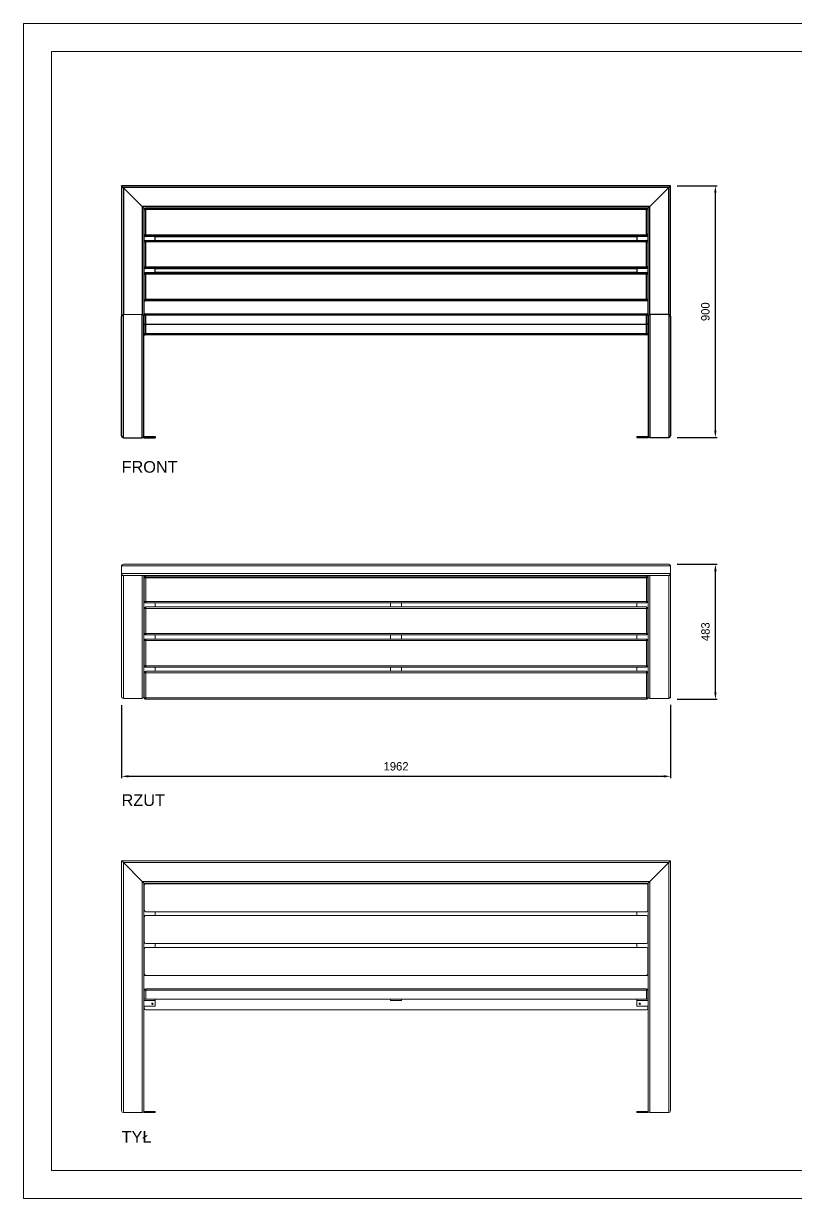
# Model space of a CAD drawing. Header units: millimetres. Extents: x 5346 to 11286, y -7512 to -3312.
# Drawn here: x 5346 to 8105, y -7512 to -3312 of the extents above; entities that cross this region are included whole.
import ezdxf

# ---------------------------------------------------------------- set-up
doc = ezdxf.new("R2010")
doc.units = ezdxf.units.MM
doc.header["$PDSIZE"] = -1
doc.layers.add('tabelka', color=155, linetype='Continuous')
doc.layers.add('WYMIAR', color=96, linetype='Continuous')
doc.dimstyles.new('1-1', dxfattribs={"dimtxt": 30, "dimasz": 25, "dimexe": 6.25, "dimexo": 30, "dimgap": 20.625, "dimtad": 1, "dimdec": 1, "dimtxsty": 'Standard', "dimcen": 0, "dimclrd": 2, "dimclre": 2, "dimclrt": 2, "dimadec": 0, "dimazin": 0, "dimtfac": 1, "dimtdec": 1, "dimtmove": 0, "dimatfit": 3, "dimfxl": 0, "dimarcsym": 0})

# ---------------------------------------------------------------- blocks, each defined once
blk = doc.blocks.new('*D8')
at = {"layer": 'Defpoints', "color": 0}
for p in [(7652, -3892.7), (7818.9, -3892.7), (7652, -4792.7)]:
    blk.add_point(p, dxfattribs=at)
at = {"layer": 'WYMIAR', "color": 2, "lineweight": -2}
for p, q in [((7682, -3892.7), (7825.2, -3892.7)), ((7818.9, -4767.7), (7818.9, -3917.7)), ((7682, -4792.7), (7825.2, -4792.7))]:
    blk.add_line(p, q, dxfattribs=at)
at = {"layer": 'WYMIAR', "color": 2}
for points in [[(7814.8, -3917.7), (7823.1, -3917.7), (7818.9, -3892.7)], [(7814.8, -4767.7), (7823.1, -4767.7), (7818.9, -4792.7)]]:
    blk.add_solid(points, dxfattribs=at)
at = {"layer": 'WYMIAR', "color": 2, "insert": (7783.3, -4342.7), "char_height": 30, "attachment_point": 5, "rotation": 90}
blk.add_mtext('900', dxfattribs=at)
blk = doc.blocks.new('*D10')
at = {"layer": 'Defpoints', "color": 0}
for p in [(7652.1, -5245.1), (7819.2, -5245.1), (7652.2, -5727.9)]:
    blk.add_point(p, dxfattribs=at)
at = {"layer": 'WYMIAR', "color": 2, "lineweight": -2}
for p, q in [((7682.1, -5245.1), (7825.4, -5245.1)), ((7819.2, -5702.9), (7819.2, -5270.1)), ((7682.2, -5727.9), (7825.4, -5727.9))]:
    blk.add_line(p, q, dxfattribs=at)
at = {"layer": 'WYMIAR', "color": 2}
for points in [[(7815, -5270.1), (7823.3, -5270.1), (7819.2, -5245.1)], [(7815, -5702.9), (7823.3, -5702.9), (7819.2, -5727.9)]]:
    blk.add_solid(points, dxfattribs=at)
at = {"layer": 'WYMIAR', "color": 2, "insert": (7783.6, -5486.5), "char_height": 30, "attachment_point": 5, "rotation": 90}
blk.add_mtext('483', dxfattribs=at)
blk = doc.blocks.new('*D11')
at = {"layer": 'Defpoints', "color": 0}
for p in [(5696.6, -5718.7), (7658.7, -5718.2), (7658.7, -6003.4)]:
    blk.add_point(p, dxfattribs=at)
at = {"layer": 'WYMIAR', "color": 2, "lineweight": -2}
for p, q in [((5696.6, -5748.7), (5696.6, -6009.7)), ((7658.7, -5748.2), (7658.7, -6009.7)), ((5721.6, -6003.4), (7633.7, -6003.4))]:
    blk.add_line(p, q, dxfattribs=at)
at = {"layer": 'WYMIAR', "color": 2}
for points in [[(5721.6, -5999.3), (5721.6, -6007.6), (5696.6, -6003.4)], [(7633.7, -5999.3), (7633.7, -6007.6), (7658.7, -6003.4)]]:
    blk.add_solid(points, dxfattribs=at)
at = {"layer": 'WYMIAR', "color": 2, "insert": (6677.7, -5967.8), "char_height": 30, "attachment_point": 5}
blk.add_mtext('1962', dxfattribs=at)
blk = doc.blocks.new('front')
for p, q in [((7658.4, -3892.7), (5696.4, -3892.7)), ((5696.4, -3893.3), (5696.5, -4359.7)), ((7652, -3899.1), (5702.8, -3899.1)), ((5770, -3966.8), (5702.8, -3899.7)), ((5702.8, -3899.7), (5702.9, -4353.3)), ((7584.8, -3966.3), (7652, -3899.1)), ((7652, -4352.7), (7652, -3899.1)), ((7658.4, -4359.1), (7658.4, -3892.7)), ((7584.8, -3966.3), (5770, -3966.3)), ((5770, -3966.8), (5770.1, -4353.2)), ((5782.1, -3973.2), (5776.4, -3973.2)), ((5776.4, -3973.2), (5776.5, -4359.6)), ((5777.4, -4068.1), (5777.4, -3978.2)), ((7572.4, -3972.7), (5782.4, -3972.7)), ((7572.4, -3977.4), (5782.4, -3977.4)), ((5782.4, -3978), (5782.4, -4067.8)), ((7572.4, -4067.3), (7572.4, -3977.4)), ((7578.4, -3972.7), (7572.7, -3972.7)), ((7577.4, -3977.7), (7577.4, -4067.6)), ((7578.4, -4359.1), (7578.4, -3972.7)), ((7584.8, -4352.7), (7584.8, -3966.3)), ((5777.4, -4068.9), (5777.4, -4068.1)), ((5782.4, -4067.3), (7572.4, -4067.3)), ((7572.4, -4072.6), (5782.4, -4072.6)), ((5782.4, -4073.1), (5782.4, -4073.9)), ((5817.4, -4073.9), (5782.4, -4073.9)), ((5816.4, -4088.3), (5816.4, -4073.9)), ((5817.4, -4074.2), (5817.4, -4073.9)), ((7572.4, -4073.4), (7537.4, -4073.4)), ((7537.4, -4073.4), (7537.4, -4073.7)), ((7537.4, -4073.7), (7538.4, -4073.7)), ((7538.4, -4073.4), (7538.4, -4087.8)), ((7572.4, -4073.4), (7572.4, -4072.6)), ((7577.4, -4067.6), (7577.4, -4068.4)), ((5777.5, -4183.3), (5777.4, -4093.3)), ((5782.4, -4087.8), (7572.4, -4087.8)), ((7572.4, -4092.7), (5782.4, -4092.7)), ((5782.4, -4093.2), (5782.5, -4183.2)), ((5816.4, -4074.2), (5817.4, -4074.2)), ((5816.4, -4074.4), (7538.4, -4074.4)), ((7572.4, -4182.7), (7572.4, -4092.7)), ((7577.4, -4092.8), (7577.4, -4182.8)), ((5777.5, -4183.5), (5777.5, -4183.3)), ((5782.4, -4182.7), (7572.4, -4182.7)), ((7572.4, -4187.8), (5782.4, -4187.8)), ((5782.5, -4188.3), (5782.5, -4188.5)), ((5817.5, -4188.5), (5782.5, -4188.5)), ((5816.4, -4188.3), (7538.4, -4188.3)), ((5816.5, -4203.1), (5816.5, -4188.5)), ((5816.5, -4188.6), (5817.5, -4188.6)), ((5817.5, -4188.6), (5817.5, -4188.5)), ((7572.4, -4188), (7537.4, -4188)), ((7537.4, -4188), (7537.4, -4188.1)), ((7537.4, -4188.1), (7538.4, -4188.1)), ((7538.4, -4188), (7538.4, -4202.6)), ((7572.4, -4188), (7572.4, -4187.8)), ((7577.4, -4182.8), (7577.4, -4183)), ((5777.5, -4208.5), (5777.5, -4208.1)), ((5777.5, -4298.5), (5777.5, -4208.5)), ((5782.4, -4203), (7572.4, -4203)), ((7572.4, -4208.1), (5782.4, -4208.1)), ((5782.5, -4203.1), (5782.5, -4203.5)), ((5782.5, -4203.1), (5817.5, -4203.1)), ((5782.5, -4208.7), (5782.5, -4298.6)), ((7538.4, -4202.1), (5816.4, -4202.1)), ((5817.5, -4203), (5816.5, -4203)), ((5817.5, -4203.1), (5817.5, -4203)), ((7537.4, -4202.4), (7537.4, -4202.6)), ((7538.4, -4202.4), (7537.4, -4202.4)), ((7537.4, -4202.6), (7572.4, -4202.6)), ((7572.4, -4203), (7572.4, -4202.6)), ((7572.4, -4298.1), (7572.4, -4208.1)), ((7577.4, -4207.6), (7577.4, -4208)), ((7577.4, -4208), (7577.4, -4298)), ((5776.5, -4303.2), (5781, -4303.2)), ((5782.4, -4298.1), (7572.4, -4298.1)), ((5782.4, -4303), (7572.4, -4303)), ((5782.5, -4303.5), (5782.5, -4303.5)), ((7572.4, -4302.9), (7572.4, -4303)), ((7573.9, -4302.7), (7578.4, -4302.7)), ((5696.6, -4786.9), (5696.5, -4359.7)), ((5770.1, -4353.2), (5702.9, -4353.3)), ((5703, -4793.3), (5702.9, -4353.3)), ((5770.2, -4793.2), (5770.1, -4353.2)), ((5776.6, -4786.8), (5776.5, -4359.6)), ((5777.5, -4388.2), (5777.5, -4355.2)), ((5782.4, -4349.7), (7572.4, -4349.7)), ((7572.4, -4354.7), (5782.4, -4354.7)), ((5782.5, -4355.2), (5782.5, -4388.2)), ((7572.4, -4387.7), (7572.4, -4354.7)), ((7577.4, -4354.7), (7577.4, -4387.7)), ((7578.4, -4359.1), (7578.4, -4786.3)), ((7584.8, -4352.7), (7584.8, -4792.7)), ((7652, -4352.7), (7584.8, -4352.7)), ((7652, -4352.7), (7652, -4792.7)), ((7658.4, -4359.1), (7658.4, -4786.3)), ((5776.5, -4388.2), (5777.5, -4388.2)), ((5777.5, -4421.2), (5777.5, -4388.2)), ((5782.4, -4387.7), (7572.4, -4387.7)), ((5782.5, -4388.2), (5782.5, -4421.2)), ((7572.4, -4420.7), (7572.4, -4387.7)), ((7577.4, -4387.7), (7577.4, -4420.7)), ((7578.4, -4387.7), (7577.4, -4387.7)), ((5777.5, -4412.2), (5776.5, -4412.2)), ((5782.4, -4420.7), (7572.4, -4420.7)), ((7572.4, -4425.7), (5782.4, -4425.7)), ((7577.4, -4411.7), (7578.4, -4411.7)), ((5703, -4793.3), (5770.2, -4793.2)), ((5776.6, -4789.2), (5776.6, -4793.2)), ((5776.6, -4789.2), (5806.6, -4789.2)), ((5776.6, -4793.2), (5806.6, -4793.2)), ((5806.6, -4789.2), (5806.6, -4793.2)), ((5816.6, -4789.2), (5816.6, -4793.2)), ((7538.4, -4788.7), (7538.4, -4792.7)), ((7548.4, -4788.7), (7548.4, -4792.7)), ((7548.4, -4788.7), (7578.4, -4788.7)), ((7548.4, -4792.7), (7578.4, -4792.7)), ((7578.4, -4788.7), (7578.4, -4792.7)), ((7584.8, -4792.7), (7652, -4792.7))]:
    blk.add_line(p, q)
at = {"flags": 128}
for points in [[(5702.8, -3899.7), (5701.5, -3898.4), (5700.3, -3897.2), (5699.2, -3896.1), (5698.3, -3895.1), (5697.5, -3894.3), (5696.9, -3893.8), (5696.5, -3893.4), (5696.4, -3893.3)], [(5696.4, -3893.3), (5696.5, -3893.4), (5696.9, -3893.8), (5697.5, -3894.3), (5698.3, -3895.1), (5699.2, -3896.1), (5700.3, -3897.2), (5701.5, -3898.4), (5702.8, -3899.7)], [(7652, -3899.1), (7653.1, -3898), (7654.2, -3896.9), (7655.2, -3895.9), (7656.1, -3895), (7656.9, -3894.2), (7657.5, -3893.6), (7658, -3893.1), (7658.3, -3892.8), (7658.4, -3892.7)], [(7658.4, -3892.7), (7658.3, -3892.8), (7657.9, -3893.2), (7657.3, -3893.8), (7656.5, -3894.6), (7655.5, -3895.6), (7654.4, -3896.7), (7653.2, -3897.9), (7652, -3899.1)], [(5776.4, -3973.2), (5776.3, -3973.1), (5776, -3972.9), (5775.5, -3972.4), (5774.9, -3971.7), (5774.1, -3971), (5773.2, -3970), (5772.2, -3969), (5771.1, -3968), (5770, -3966.8)], [(5770, -3966.8), (5771.1, -3968), (5772.2, -3969), (5773.2, -3970), (5774.1, -3971), (5774.9, -3971.7), (5775.5, -3972.4), (5776, -3972.9), (5776.3, -3973.1), (5776.4, -3973.2)], [(5782.4, -3973.2), (5782.4, -3973.3), (5782.4, -3973.5), (5782.4, -3973.9), (5782.4, -3974.5), (5782.4, -3975.2), (5782.4, -3976.1), (5782.4, -3977), (5782.4, -3978)], [(7572.4, -3977.4), (7572.4, -3976.5), (7572.4, -3975.5), (7572.4, -3974.7), (7572.4, -3974), (7572.4, -3973.4), (7572.4, -3973), (7572.4, -3972.8), (7572.4, -3972.7)], [(7578.4, -3972.7), (7578.5, -3972.6), (7578.8, -3972.3), (7579.2, -3971.9), (7579.9, -3971.2), (7580.7, -3970.4), (7581.6, -3969.5), (7582.6, -3968.5), (7583.7, -3967.4), (7584.8, -3966.3)], [(7584.8, -3966.3), (7583.5, -3967.6), (7582.3, -3968.8), (7581.2, -3969.9), (7580.3, -3970.8), (7579.5, -3971.6), (7578.9, -3972.2), (7578.5, -3972.6), (7578.4, -3972.7)], [(5782.4, -4067.8), (5782.4, -4068.8), (5782.4, -4069.7), (5782.4, -4070.6), (5782.4, -4071.4), (5782.4, -4072.1), (5782.4, -4072.6), (5782.4, -4072.9), (5782.4, -4073.1)], [(7572.4, -4072.6), (7572.4, -4072.4), (7572.4, -4072.1), (7572.4, -4071.6), (7572.4, -4070.9), (7572.4, -4070.1), (7572.4, -4069.2), (7572.4, -4068.3), (7572.4, -4067.3)], [(5782.4, -4088.3), (5782.4, -4088.4), (5782.4, -4088.7), (5782.4, -4089.1), (5782.4, -4089.7), (5782.4, -4090.5), (5782.4, -4091.3), (5782.4, -4092.3), (5782.4, -4093.2)], [(7572.4, -4092.7), (7572.4, -4091.7), (7572.4, -4090.8), (7572.4, -4089.9), (7572.4, -4089.2), (7572.4, -4088.6), (7572.4, -4088.1), (7572.4, -4087.9), (7572.4, -4087.8)], [(5782.5, -4183.2), (5782.5, -4184.2), (5782.5, -4185.1), (5782.5, -4186), (5782.5, -4186.8), (5782.5, -4187.4), (5782.5, -4187.9), (5782.5, -4188.2), (5782.5, -4188.3)], [(7572.4, -4187.8), (7572.4, -4187.6), (7572.4, -4187.3), (7572.4, -4186.9), (7572.4, -4186.2), (7572.4, -4185.5), (7572.4, -4184.6), (7572.4, -4183.7), (7572.4, -4182.7)], [(5782.5, -4203.5), (5782.5, -4203.6), (5782.5, -4203.9), (5782.5, -4204.4), (5782.5, -4205.1), (5782.5, -4205.9), (5782.5, -4206.7), (5782.5, -4207.7), (5782.5, -4208.7)], [(7572.4, -4208.1), (7572.4, -4207.1), (7572.4, -4206.2), (7572.4, -4205.3), (7572.4, -4204.5), (7572.4, -4203.9), (7572.4, -4203.4), (7572.4, -4203.1), (7572.4, -4203)], [(5782.5, -4298.6), (5782.5, -4299.6), (5782.5, -4300.5), (5782.5, -4301.4), (5782.5, -4302.1), (5782.5, -4302.7), (5782.5, -4303.2), (5782.5, -4303.4), (5782.5, -4303.5)], [(7572.4, -4303), (7572.4, -4302.9), (7572.4, -4302.6), (7572.4, -4302.2), (7572.4, -4301.6), (7572.4, -4300.8), (7572.4, -4300), (7572.4, -4299.1), (7572.4, -4298.1)], [(5777.5, -4355.2), (5777.6, -4355.2), (5777.9, -4355.2), (5778.4, -4355.2), (5779, -4355.2), (5779.7, -4355.2), (5780.6, -4355.2), (5781.5, -4355.2), (5782.5, -4355.2)], [(5782.5, -4355.2), (5782.5, -4354.3), (5782.5, -4353.3), (5782.5, -4352.5), (5782.5, -4351.7), (5782.5, -4351.1), (5782.5, -4350.6), (5782.5, -4350.3), (5782.5, -4350.2)], [(7572.4, -4349.7), (7572.4, -4349.8), (7572.4, -4350.1), (7572.4, -4350.6), (7572.4, -4351.2), (7572.4, -4351.9), (7572.4, -4352.8), (7572.4, -4353.7), (7572.4, -4354.7)], [(7572.4, -4354.7), (7573.4, -4354.7), (7574.3, -4354.7), (7575.2, -4354.7), (7575.9, -4354.7), (7576.5, -4354.7), (7577, -4354.7), (7577.3, -4354.7), (7577.4, -4354.7)], [(5777.5, -4388.2), (5777.6, -4388.2), (5777.9, -4388.2), (5778.4, -4388.2), (5779, -4388.2), (5779.7, -4388.2), (5780.6, -4388.2), (5781.5, -4388.2), (5782.5, -4388.2)], [(5782.5, -4388.2), (5781.5, -4388.2), (5780.6, -4388.2), (5779.7, -4388.2), (5779, -4388.2), (5778.4, -4388.2), (5777.9, -4388.2), (5777.6, -4388.2), (5777.5, -4388.2)], [(7572.4, -4387.7), (7573.4, -4387.7), (7574.3, -4387.7), (7575.2, -4387.7), (7575.9, -4387.7), (7576.5, -4387.7), (7577, -4387.7), (7577.3, -4387.7), (7577.4, -4387.7)], [(7577.4, -4387.7), (7577.3, -4387.7), (7577, -4387.7), (7576.5, -4387.7), (7575.9, -4387.7), (7575.2, -4387.7), (7574.3, -4387.7), (7573.4, -4387.7), (7572.4, -4387.7)], [(5782.5, -4421.2), (5781.6, -4421.2), (5780.6, -4421.2), (5779.7, -4421.2), (5779, -4421.2), (5778.4, -4421.2), (5777.9, -4421.2), (5777.6, -4421.2), (5777.5, -4421.2)], [(5782.5, -4421.2), (5782.5, -4422.2), (5782.5, -4423.2), (5782.5, -4424), (5782.5, -4424.8), (5782.5, -4425.4), (5782.5, -4425.9), (5782.5, -4426.1), (5782.5, -4426.2)], [(7572.4, -4420.7), (7573.4, -4420.7), (7574.3, -4420.7), (7575.2, -4420.7), (7575.9, -4420.7), (7576.5, -4420.7), (7577, -4420.7), (7577.3, -4420.7), (7577.4, -4420.7)], [(7572.4, -4420.7), (7572.4, -4421.7), (7572.4, -4422.6), (7572.4, -4423.5), (7572.4, -4424.2), (7572.4, -4424.9), (7572.4, -4425.3), (7572.4, -4425.6), (7572.4, -4425.7)], [(5806.6, -4789.2), (5808.6, -4789.2), (5810.5, -4789.2), (5812.2, -4789.2), (5813.7, -4789.2), (5814.9, -4789.2), (5815.9, -4789.2), (5816.4, -4789.2), (5816.6, -4789.2)], [(5806.6, -4793.2), (5808.6, -4793.2), (5810.5, -4793.2), (5812.2, -4793.2), (5813.7, -4793.2), (5814.9, -4793.2), (5815.9, -4793.2), (5816.4, -4793.2), (5816.6, -4793.2)], [(7538.4, -4788.7), (7538.6, -4788.7), (7539.1, -4788.7), (7540.1, -4788.7), (7541.3, -4788.7), (7542.8, -4788.7), (7544.6, -4788.7), (7546.4, -4788.7), (7548.4, -4788.7)], [(7538.4, -4792.7), (7538.6, -4792.7), (7539.1, -4792.7), (7540.1, -4792.7), (7541.3, -4792.7), (7542.8, -4792.7), (7544.6, -4792.7), (7546.4, -4792.7), (7548.4, -4792.7)]]:
    blk.add_lwpolyline(points, dxfattribs=at)
for centre, radius, start, end in [((5782.4, -3978.2), 5, 90.0162, 180.0162), ((5781.2, -4000.1), 22.2, 86.794, 99.7697), ((7572.4, -3977.7), 5, 0, 90), ((7573.6, -3999.5), 22.2, 80.2459, 93.2237), ((5781.2, -4089.9), 22.2, 86.7945, 99.7692), ((5782.4, -4068.1), 5, 180.0616, 270.0642), ((5782.4, -4068.9), 5, 180.0623, 270.0628), ((7573.6, -4089.4), 22.2, 80.2464, 93.2232), ((7572.4, -4067.6), 5, 269.9524, 359.9543), ((7572.4, -4068.4), 5, 269.9537, 359.9537), ((5782.4, -4093.3), 5, 90.0134, 180.0119), ((5781.2, -4176.5), 83.3, 89.1563, 92.5962), ((7572.4, -4092.8), 5, 0.0019, 90.0046), ((7573.6, -4175.9), 83.2, 87.4172, 90.8621), ((5781.2, -4266.6), 83.4, 89.1573, 92.5952), ((5782.5, -4183.3), 5, 180.0181, 270.0208), ((5782.5, -4183.5), 5, 180.0191, 270.0198), ((7573.6, -4265.9), 83.2, 87.4172, 90.8621), ((7572.4, -4182.8), 5, 269.9986, 359.9949), ((7572.4, -4183), 5, 269.9967, 359.9975), ((5782.5, -4208.1), 5, 90.0053, 180.0063), ((5782.5, -4208.5), 5, 90.0049, 180.0067), ((5781.2, -4162.3), 46.4, 265.3745, 271.5595), ((7572.4, -4207.6), 5, 0.0117, 90.0091), ((7572.4, -4208), 5, 0.0123, 90.0086), ((7573.6, -4161.8), 46.4, 268.4578, 274.6399), ((5782.5, -4298.5), 5, 180.0162, 270.0162), ((5781.2, -4252.3), 46.3, 265.374, 271.5607), ((7572.4, -4298), 5, 270, 0), ((7573.6, -4251.7), 46.4, 268.4567, 274.6411), ((5702.9, -4359.7), 6.4, 90.0162, 180.0162), ((5770.1, -4359.6), 6.4, 0.0162, 90.0162), ((5782.5, -4355.2), 5, 90.0162, 180.0162), ((7572.4, -4354.7), 5, 0, 90), ((7584.8, -4359.1), 6.4, 90, 180), ((7652, -4359.1), 6.4, 0, 90), ((5782.5, -4421.2), 5, 180.0162, 270.0162), ((7572.4, -4420.7), 5, 270, 0), ((5703, -4786.9), 6.4, 180.0162, 270.0162), ((5770.2, -4786.8), 6.4, 270.0162, 0.0162), ((7584.8, -4786.3), 6.4, 180, 270), ((7652, -4786.3), 6.4, 270, 0)]:
    blk.add_arc(centre, radius, start, end)
blk = doc.blocks.new('rzut')
at = {"color": 7, "linetype": 'Continuous', "lineweight": 15}
for p, q in [((7652.1, -5245.1), (5702.9, -5245.1)), ((5770.1, -5245.1), (5702.9, -5245.1)), ((5770.1, -5245.1), (5770.3, -5245.1)), ((7652.1, -5245.1), (7584.9, -5245.1)), ((7652.3, -5245.1), (7652.1, -5245.1)), ((7658.5, -5251.5), (5696.5, -5251.5)), ((5696.5, -5278.7), (5696.5, -5251.5)), ((7658.5, -5278.7), (5696.5, -5278.7)), ((5696.6, -5285.1), (5696.6, -5718.7)), ((5696.6, -5285.1), (5702.9, -5285.1)), ((5696.7, -5280.5), (5696.7, -5285.1)), ((7652.1, -5285.1), (5702.9, -5285.1)), ((5702.9, -5285.1), (5770.1, -5285.1)), ((5703, -5285.1), (5703, -5725.1)), ((5770.1, -5285.1), (5770.2, -5285.1)), ((5770.2, -5285.1), (5770.2, -5725.1)), ((5776.6, -5285.1), (5776.6, -5718.7)), ((5776.6, -5285.1), (5776.6, -5691.5)), ((5776.6, -5285.1), (5776.6, -5285.1)), ((5776.6, -5290.1), (5776.6, -5686.1)), ((5776.6, -5290.1), (5777.6, -5290.1)), ((5776.7, -5285.1), (5776.7, -5290.1)), ((5777.5, -5286.6), (5777.5, -5285.1)), ((5777.5, -5287.5), (5777.5, -5286.9)), ((5777.5, -5287.6), (5777.6, -5288.9)), ((5777.6, -5378.1), (5777.6, -5289.5)), ((7572.5, -5286.4), (5782.5, -5286.4)), ((5782.5, -5286.4), (5782.5, -5291.6)), ((5782.5, -5291.6), (7572.5, -5291.6)), ((5782.5, -5291.6), (7572.5, -5291.6)), ((7572.5, -5291.6), (7572.5, -5286.4)), ((7577.5, -5286.6), (7577.5, -5285.1)), ((7577.5, -5287.5), (7577.6, -5288.8)), ((7577.6, -5286.3), (7577.6, -5285.1)), ((7577.6, -5288.8), (7577.6, -5285.1)), ((7577.6, -5288.7), (7577.6, -5286.3)), ((7577.6, -5287.5), (7577.6, -5288.1)), ((7577.6, -5288.1), (7577.6, -5378.1)), ((7577.6, -5288.1), (7577.6, -5288.1)), ((7577.6, -5378.1), (7577.6, -5288.1)), ((7577.6, -5289), (7577.6, -5288.7)), ((7578.6, -5290.1), (7577.6, -5290.1)), ((7578.6, -5285.1), (7578.6, -5718.7)), ((7584.9, -5285.1), (7652.1, -5285.1)), ((7585, -5285.1), (7585, -5725.1)), ((7652.2, -5285.1), (7652.1, -5285.1)), ((7652.2, -5285.1), (7652.2, -5725.1)), ((7652.2, -5285.1), (7658.6, -5285.1)), ((7658.7, -5251.5), (7658.5, -5251.5)), ((7658.5, -5278.7), (7658.5, -5251.5)), ((7658.7, -5278.7), (7658.5, -5278.7)), ((7658.6, -5285.1), (7658.6, -5718.7)), ((7658.6, -5285.1), (7658.6, -5691.5)), ((7658.6, -5285.1), (7658.6, -5285.1)), ((7658.7, -5278.7), (7658.7, -5251.5)), ((7658.7, -5718.7), (7658.7, -5251.5)), ((7658.7, -5691.5), (7658.7, -5278.7)), ((7572.5, -5292.5), (5782.5, -5292.5)), ((5782.5, -5292.5), (5782.6, -5293.8)), ((5782.6, -5293.8), (7572.6, -5293.8)), ((7572.6, -5293.8), (7572.5, -5292.5)), ((5777.6, -5378.1), (5782.6, -5378.1)), ((5777.6, -5403.1), (5782.6, -5403.1)), ((5777.6, -5493.1), (5777.6, -5403.1)), ((5782.6, -5378.1), (7572.6, -5378.1)), ((7572.6, -5383.1), (5782.6, -5383.1)), ((5782.6, -5398.1), (7572.6, -5398.1)), ((7572.6, -5403.1), (5782.6, -5403.1)), ((5782.6, -5403.1), (5782.6, -5493.1)), ((5816.6, -5383.1), (5816.6, -5398.1)), ((5816.6, -5383.1), (5816.6, -5398.1)), ((6657.6, -5383.1), (6657.6, -5398.1)), ((6697.6, -5383.1), (6697.6, -5398.1)), ((6697.6, -5383.1), (6697.6, -5398.1)), ((7538.6, -5383.1), (7538.6, -5398.1)), ((7572.6, -5378.1), (7577.6, -5378.1)), ((7572.6, -5383.1), (7572.6, -5383.1)), ((7572.6, -5398.1), (7572.6, -5398.1)), ((7572.6, -5403.1), (7577.6, -5403.1)), ((7572.6, -5493.1), (7572.6, -5403.1)), ((7577.6, -5378.1), (7577.6, -5378.1)), ((7577.6, -5403.1), (7577.6, -5493.1)), ((7577.6, -5403.1), (7577.6, -5403.1)), ((7577.6, -5493.1), (7577.6, -5403.1)), ((5777.6, -5493.1), (5782.6, -5493.1)), ((5782.6, -5493.1), (7572.6, -5493.1)), ((7572.6, -5498.1), (5782.6, -5498.1)), ((5816.6, -5498.1), (5816.6, -5513.1)), ((5816.6, -5498.1), (5816.6, -5513.1)), ((6657.6, -5498.1), (6657.6, -5513.1)), ((6697.6, -5498.1), (6697.6, -5513.1)), ((6697.6, -5498.1), (6697.6, -5513.1)), ((7538.6, -5498.1), (7538.6, -5513.1)), ((7572.6, -5493.1), (7577.6, -5493.1)), ((7572.6, -5498.1), (7572.6, -5498.1)), ((7577.6, -5493.1), (7577.6, -5493.1)), ((5777.6, -5518.1), (5782.6, -5518.1)), ((5777.6, -5608.1), (5777.6, -5518.1)), ((5782.6, -5513.1), (7572.6, -5513.1)), ((7572.6, -5518.1), (5782.6, -5518.1)), ((5782.6, -5518.1), (5782.6, -5608.1)), ((7572.6, -5513.1), (7572.6, -5513.1)), ((7572.6, -5518.1), (7577.6, -5518.1)), ((7572.6, -5608.1), (7572.6, -5518.1)), ((7577.6, -5518.1), (7577.6, -5608.1)), ((7577.6, -5518.1), (7577.6, -5518.1)), ((7577.6, -5608.1), (7577.6, -5518.1)), ((5777.6, -5608.1), (5782.6, -5608.1)), ((5782.6, -5608.1), (7572.6, -5608.1)), ((7572.6, -5613.1), (5782.6, -5613.1)), ((5816.6, -5613.1), (5816.6, -5628.1)), ((5816.6, -5613.1), (5816.6, -5628.1)), ((6657.6, -5613.1), (6657.6, -5628.1)), ((6697.6, -5613.1), (6697.6, -5628.1)), ((6697.6, -5613.1), (6697.6, -5628.1)), ((7538.6, -5613.1), (7538.6, -5628.1)), ((7572.6, -5608.1), (7577.6, -5608.1)), ((7572.6, -5613.1), (7572.6, -5613.1)), ((7577.6, -5608.1), (7577.6, -5608.1)), ((5777.6, -5633.1), (5782.6, -5633.1)), ((5777.6, -5723.1), (5777.6, -5633.1)), ((5782.6, -5628.1), (7572.6, -5628.1)), ((7572.6, -5633.1), (5782.6, -5633.1)), ((5782.6, -5633.1), (5782.6, -5723.1)), ((7572.6, -5628.1), (7572.6, -5628.1)), ((7572.6, -5633.1), (7577.6, -5633.1)), ((7572.6, -5723.1), (7572.6, -5633.1)), ((7577.6, -5633.1), (7577.6, -5723.1)), ((7577.6, -5633.1), (7577.6, -5633.1)), ((7577.6, -5723.1), (7577.6, -5633.1)), ((5776.6, -5686.1), (5777.6, -5686.1)), ((5776.6, -5686.1), (5776.6, -5690.1)), ((5776.6, -5690.1), (5777.6, -5690.1)), ((5776.6, -5691.5), (5776.6, -5718.7)), ((5776.7, -5691.5), (5776.6, -5691.5)), ((5776.7, -5690.1), (5776.7, -5718.7)), ((5776.7, -5718.7), (5776.7, -5691.5)), ((7578.6, -5686.1), (7577.6, -5686.1)), ((7577.6, -5723.1), (7577.6, -5690.1)), ((7577.6, -5723.1), (7577.6, -5690.1)), ((7578.6, -5690.1), (7577.6, -5690.1)), ((7658.6, -5691.5), (7658.6, -5718.7)), ((7658.6, -5691.5), (7658.7, -5691.5)), ((7658.7, -5718.7), (7658.7, -5691.5)), ((5770.2, -5725.1), (5703, -5725.1)), ((5770.2, -5725.1), (5770.3, -5725.1)), ((5776.7, -5718.7), (5776.6, -5718.7)), ((5777.6, -5723.1), (5782.6, -5723.1)), ((5782.6, -5723.1), (7572.6, -5723.1)), ((7572.6, -5728.1), (5782.6, -5728.1)), ((7572.6, -5723.1), (7577.6, -5723.1)), ((7572.6, -5728.1), (7572.6, -5728.1)), ((7572.6, -5728.1), (7572.6, -5728.1)), ((7577.6, -5723.1), (7577.6, -5723.1)), ((7577.6, -5723.1), (7577.6, -5723.1)), ((7652.2, -5725.1), (7585, -5725.1)), ((7652.2, -5725.1), (7652.3, -5725.1)), ((7652.2, -5725.1), (7652.3, -5725.1)), ((7658.6, -5718.7), (7658.7, -5718.7))]:
    blk.add_line(p, q, dxfattribs=at)
at = {"color": 8, "linetype": 'Continuous', "lineweight": 15}
for p, q in [((5776.7, -5285.1), (5776.7, -5290.1)), ((5777.6, -5287.5), (5777.5, -5287.5)), ((5782.5, -5291.6), (5782.5, -5291.6)), ((7572.5, -5291.6), (7572.5, -5291.6)), ((7577.5, -5285.1), (7577.5, -5286.6)), ((7577.5, -5285.1), (7577.5, -5287.5)), ((7577.5, -5287.5), (7577.5, -5287.5)), ((7577.6, -5285.1), (7577.6, -5288.7)), ((7577.6, -5288.1), (7577.6, -5287.6)), ((7577.6, -5288.1), (7577.6, -5288.1)), ((7577.6, -5288.7), (7577.6, -5288.7)), ((5782.6, -5293.8), (5782.6, -5378.1)), ((7572.6, -5378.1), (7572.6, -5293.8)), ((5776.7, -5690.1), (5776.7, -5691.5))]:
    blk.add_line(p, q, dxfattribs=at)
at = {"color": 8, "linetype": 'Continuous', "lineweight": 15, "flags": 128}
for points in [[(5782.5, -5285.1), (5782.5, -5285.4), (5782.5, -5286), (5782.5, -5286.3), (5782.5, -5286.4)], [(7572.5, -5286.4), (7572.5, -5286.3), (7572.5, -5286), (7572.5, -5285.4), (7572.5, -5285.1)]]:
    blk.add_lwpolyline(points, dxfattribs=at)
at = {"color": 7, "linetype": 'Continuous', "lineweight": 15, "flags": 128}
for points in [[(5782.6, -5383.1), (5782.6, -5383), (5782.6, -5382.7), (5782.6, -5382.3), (5782.6, -5381.7), (5782.6, -5380.9), (5782.6, -5380), (5782.6, -5379.1), (5782.6, -5378.1)], [(5782.6, -5398.1), (5782.6, -5398.2), (5782.6, -5398.5), (5782.6, -5399), (5782.6, -5399.6), (5782.6, -5400.3), (5782.6, -5401.2), (5782.6, -5402.1), (5782.6, -5403.1)], [(7572.6, -5378.1), (7572.6, -5379.1), (7572.6, -5380), (7572.6, -5380.9), (7572.6, -5381.7), (7572.6, -5382.3), (7572.6, -5382.7), (7572.6, -5383), (7572.6, -5383.1)], [(7572.6, -5403.1), (7572.6, -5402.1), (7572.6, -5401.2), (7572.6, -5400.3), (7572.6, -5399.6), (7572.6, -5399), (7572.6, -5398.5), (7572.6, -5398.2), (7572.6, -5398.1)], [(5782.6, -5498.1), (5782.6, -5498), (5782.6, -5497.7), (5782.6, -5497.3), (5782.6, -5496.7), (5782.6, -5495.9), (5782.6, -5495), (5782.6, -5494.1), (5782.6, -5493.1)], [(7572.6, -5493.1), (7572.6, -5494.1), (7572.6, -5495), (7572.6, -5495.9), (7572.6, -5496.7), (7572.6, -5497.3), (7572.6, -5497.7), (7572.6, -5498), (7572.6, -5498.1)], [(5782.6, -5513.1), (5782.6, -5513.2), (5782.6, -5513.5), (5782.6, -5514), (5782.6, -5514.6), (5782.6, -5515.3), (5782.6, -5516.2), (5782.6, -5517.1), (5782.6, -5518.1)], [(7572.6, -5518.1), (7572.6, -5517.1), (7572.6, -5516.2), (7572.6, -5515.3), (7572.6, -5514.6), (7572.6, -5514), (7572.6, -5513.5), (7572.6, -5513.2), (7572.6, -5513.1)], [(5782.6, -5613.1), (5782.6, -5613), (5782.6, -5612.7), (5782.6, -5612.3), (5782.6, -5611.7), (5782.6, -5610.9), (5782.6, -5610), (5782.6, -5609.1), (5782.6, -5608.1)], [(7572.6, -5608.1), (7572.6, -5609.1), (7572.6, -5610), (7572.6, -5610.9), (7572.6, -5611.7), (7572.6, -5612.3), (7572.6, -5612.7), (7572.6, -5613), (7572.6, -5613.1)], [(5782.6, -5628.1), (5782.6, -5628.2), (5782.6, -5628.5), (5782.6, -5629), (5782.6, -5629.6), (5782.6, -5630.3), (5782.6, -5631.2), (5782.6, -5632.1), (5782.6, -5633.1)], [(7572.6, -5633.1), (7572.6, -5632.1), (7572.6, -5631.2), (7572.6, -5630.3), (7572.6, -5629.6), (7572.6, -5629), (7572.6, -5628.5), (7572.6, -5628.2), (7572.6, -5628.1)], [(5782.6, -5728.1), (5782.6, -5728), (5782.6, -5727.7), (5782.6, -5727.3), (5782.6, -5726.7), (5782.6, -5725.9), (5782.6, -5725), (5782.6, -5724.1), (5782.6, -5723.1)], [(7572.6, -5723.1), (7572.6, -5724.1), (7572.6, -5725), (7572.6, -5725.9), (7572.6, -5726.7), (7572.6, -5727.3), (7572.6, -5727.7), (7572.6, -5728), (7572.6, -5728.1)]]:
    blk.add_lwpolyline(points, dxfattribs=at)
at = {"color": 7, "linetype": 'Continuous', "lineweight": 15}
for centre, start, end in [((5782.5, -5286.6), 180.2839, 270), ((5782.5, -5286.6), 180.0446, 270.0473), ((5782.5, -5287.5), 180.0037, 270.0028), ((5782.6, -5288.8), 180.0026, 270.0031), ((7572.5, -5286.6), 270, 359.9991), ((7572.5, -5286.6), 269.953, 359.9523), ((7572.5, -5287.5), 269.9972, 359.9963), ((7572.6, -5288.8), 269.9965, 359.9957), ((5782.6, -5378.1), 179.9994, 270.0006), ((5782.6, -5403.1), 89.9994, 180.0007), ((7572.6, -5378.1), 270.0005, 359.9995), ((7572.6, -5378.1), 269.9984, 0.0017), ((7572.6, -5403.1), 0.0004, 89.9995), ((7572.6, -5403.1), 359.9983, 90.0017), ((5782.6, -5493.1), 179.9995, 270.0005), ((7572.6, -5493.1), 270.0006, 359.9994), ((7572.6, -5493.1), 269.9984, 0.0016), ((5782.6, -5518.1), 89.9995, 180.0005), ((7572.6, -5518.1), 0.0006, 89.9994), ((7572.6, -5518.1), 359.9984, 90.0016), ((5782.6, -5608.1), 179.9995, 270.0004), ((7572.6, -5608.1), 270.0007, 359.9994), ((7572.6, -5608.1), 269.9986, 0.0016), ((5782.6, -5633.1), 89.9996, 180.0004), ((7572.6, -5633.1), 0.0007, 89.9993), ((7572.6, -5633.1), 359.9986, 90.0014), ((5782.6, -5723.1), 179.9993, 270.0007), ((7572.6, -5723.1), 269.9982, 0.0018), ((7572.6, -5723.1), 270.0004, 359.9996), ((7572.6, -5723.1), 270.0004, 359.9996)]:
    blk.add_arc(centre, 5, start, end, dxfattribs=at)
at = {"color": 8, "linetype": 'Continuous', "lineweight": 15}
for centre, radius, start, end in [((5782.5, -5281.4), 5, 227.419, 270.0072), ((6209.4, -5291.7), 426.9, 179.9879, 180.1098), ((7572.5, -5281.4), 5, 269.9932, 312.58), ((7886.6, -5291.8), 314.1, 179.9819, 180.1333)]:
    blk.add_arc(centre, radius, start, end, dxfattribs=at)
at = {"color": 7, "linetype": 'Continuous', "lineweight": 15}
for centre, major_axis, start_param, end_param in [((5702.9, -5251.5), (6.4, 0), 1.570796, 3.141592), ((5702.9, -5251.5), (6.4, 0), 1.570796, 3.141592), ((7652.1, -5251.5), (0, 6.4), 4.712389, 6.283185), ((7652.1, -5251.5), (0, 6.4), 4.712389, 6.283185), ((7652.3, -5251.5), (4.53, 4.53), 5.497645, 7.068441), ((7652.3, -5251.5), (4.53, 4.53), 5.497645, 7.068441), ((5702.9, -5278.7), (6.4, 0), 3.141592, 4.712389), ((5702.9, -5278.7), (6.4, 0), 3.141592, 4.712389), ((7652.1, -5278.7), (0, 6.4), 3.141592, 4.712389), ((7652.1, -5278.7), (0, 6.4), 3.141592, 4.712389), ((7652.3, -5278.7), (4.53, 4.53), 3.926849, 5.497645), ((7652.3, -5278.7), (4.53, 4.53), 3.926849, 5.497645), ((5770.3, -5691.5), (4.53, -4.53), 0.785539, 0.967127), ((5770.3, -5691.5), (4.53, -4.53), 0.785539, 0.967127), ((7652.3, -5691.5), (4.53, -4.53), 0.785539, 0.967127), ((7652.3, -5691.5), (4.53, -4.53), 0.785539, 0.967127), ((5703, -5718.7), (4.53, 4.53), 2.356052, 3.926849), ((5770.2, -5718.7), (4.53, 4.53), 3.926849, 5.497645), ((5770.3, -5718.7), (4.53, -4.53), 5.497928, 7.068725), ((5770.3, -5718.7), (4.53, -4.53), 5.497928, 7.068725), ((7585, -5718.7), (4.53, 4.53), 2.356052, 3.926849), ((7652.2, -5718.7), (4.53, 4.53), 3.926849, 5.497645), ((7652.3, -5718.7), (4.53, -4.53), 5.497928, 7.068725), ((7652.3, -5718.7), (4.53, -4.53), 5.497928, 7.068725)]:
    blk.add_ellipse(centre, major_axis=major_axis, ratio=0.999717, start_param=start_param, end_param=end_param, dxfattribs=at)
blk = doc.blocks.new('TYL')
at = {"color": 7, "linetype": 'Continuous', "lineweight": 15}
for p, q in [((5696.6, -7199.1), (5696.6, -6305.5)), ((5696.6, -6305.5), (7658.6, -6305.5)), ((5703, -7205.5), (5703, -6311.9)), ((5703, -6311.9), (5770.2, -6379.1)), ((5703, -6311.9), (7652.2, -6311.9)), ((7652.2, -6311.9), (7585, -6379.1)), ((7652.2, -6311.9), (7652.2, -7205.5)), ((7658.6, -6305.5), (7658.6, -7199.1)), ((5770.2, -7205.5), (5770.2, -6379.1)), ((5770.2, -6379.1), (7585, -6379.1)), ((7585, -6379.1), (7585, -7205.5)), ((5776.6, -7199.1), (5776.6, -6385.5)), ((5776.6, -6385.5), (7578.6, -6385.5)), ((5776.6, -6385.8), (5816.6, -6385.8)), ((5777.6, -6392.4), (5777.6, -6391.7)), ((5777.6, -6482.2), (5777.6, -6392.4)), ((5782.6, -6386.7), (5782.6, -6387.4)), ((5782.6, -6386.7), (5817.6, -6386.7)), ((5782.6, -6387.4), (7572.6, -6387.4)), ((5816.6, -6385.5), (5816.6, -6385.8)), ((5816.6, -6385.8), (5816.6, -6386.7)), ((5817.6, -6386.4), (5816.6, -6386.4)), ((5817.6, -6386.7), (5817.6, -6386.4)), ((7538.6, -6386.4), (7537.6, -6386.4)), ((7537.6, -6386.4), (7537.6, -6386.7)), ((7537.6, -6386.7), (7572.6, -6386.7)), ((7538.6, -6385.5), (7538.6, -6385.8)), ((7538.6, -6385.8), (7578.6, -6385.8)), ((7538.6, -6386.7), (7538.6, -6385.8)), ((7572.6, -6387.4), (7572.6, -6386.7)), ((7577.6, -6391.7), (7577.6, -6392.4)), ((7577.6, -6392.4), (7577.6, -6482.2)), ((7578.6, -6385.5), (7578.6, -7199.1)), ((5777.6, -6506.1), (5777.6, -6505.9)), ((5777.6, -6596.1), (5777.6, -6506.1)), ((7572.6, -6487.2), (5782.6, -6487.2)), ((5782.6, -6500.9), (5782.6, -6501.1)), ((5782.6, -6500.9), (5817.6, -6500.9)), ((5782.6, -6501.1), (7572.6, -6501.1)), ((5816.6, -6487.2), (5816.6, -6500.8)), ((7538.6, -6500.6), (5816.6, -6500.6)), ((5817.6, -6500.8), (5816.6, -6500.8)), ((5817.6, -6500.9), (5817.6, -6500.8)), ((7538.6, -6500.8), (7537.6, -6500.8)), ((7537.6, -6500.8), (7537.6, -6500.9)), ((7537.6, -6500.9), (7572.6, -6500.9)), ((7538.6, -6500.9), (7538.6, -6487.2)), ((7572.6, -6501.1), (7572.6, -6500.9)), ((7577.6, -6505.9), (7577.6, -6506.1)), ((7577.6, -6506.1), (7577.6, -6596.1)), ((5777.6, -6709.9), (5777.6, -6619.9)), ((7572.6, -6601.1), (5782.6, -6601.1)), ((5782.6, -6614.9), (7572.6, -6614.9)), ((5816.6, -6601.1), (5816.6, -6614.9)), ((7538.6, -6614.9), (7538.6, -6601.1)), ((7577.6, -6619.9), (7577.6, -6709.9)), ((5816.6, -6715.3), (5776.6, -6715.3)), ((5816.6, -6715.5), (5776.6, -6715.5)), ((5777.6, -6710.2), (5777.6, -6709.9)), ((7572.6, -6714.9), (5782.6, -6714.9)), ((5782.6, -6714.9), (5782.6, -6715.2)), ((5817.6, -6715.2), (5782.6, -6715.2)), ((5782.6, -6715.8), (7572.6, -6715.8)), ((5782.6, -6715.8), (7572.6, -6715.8)), ((5782.6, -6715.8), (5782.6, -6715.8)), ((5816.6, -6715.3), (5817.6, -6715.3)), ((5816.6, -6715.5), (5816.6, -6715.3)), ((5817.6, -6715.3), (5817.6, -6715.2)), ((7572.6, -6715.2), (7537.6, -6715.2)), ((7537.6, -6715.2), (7537.6, -6715.3)), ((7537.6, -6715.3), (7538.6, -6715.3)), ((7578.6, -6715.3), (7538.6, -6715.3)), ((7538.6, -6715.5), (7538.6, -6715.3)), ((7578.6, -6715.5), (7538.6, -6715.5)), ((7572.6, -6715.2), (7572.6, -6714.9)), ((7572.6, -6715.8), (7572.6, -6715.8)), ((7577.6, -6709.9), (7577.6, -6710.2)), ((5776.6, -6800.5), (5777.6, -6800.5)), ((5777.6, -6800.5), (5777.6, -6767.5)), ((5782.6, -6762.5), (7572.6, -6762.5)), ((5782.6, -6767.5), (5782.6, -6800.5)), ((7572.6, -6767.5), (5782.6, -6767.5)), ((5782.6, -6800.5), (7572.6, -6800.5)), ((5816.6, -6800.5), (5816.6, -6804.5)), ((6657.6, -6804.5), (6657.6, -6800.5)), ((6697.6, -6804.5), (6697.6, -6800.5)), ((7538.6, -6804.5), (7538.6, -6800.5)), ((7572.6, -6800.5), (7572.6, -6767.5)), ((7577.6, -6767.5), (7577.6, -6800.5)), ((7578.6, -6800.5), (7577.6, -6800.5)), ((5776.6, -6804.5), (5816.6, -6804.5)), ((5816.6, -6824.5), (5776.6, -6824.5)), ((5777.6, -6824.5), (5777.6, -6833.5)), ((5782.6, -6838.5), (7572.6, -6838.5)), ((5816.6, -6804.5), (5816.6, -6824.5)), ((6697.6, -6804.5), (6657.6, -6804.5)), ((7578.6, -6804.5), (7538.6, -6804.5)), ((7538.6, -6804.5), (7538.6, -6824.5)), ((7538.6, -6824.5), (7578.6, -6824.5)), ((7577.6, -6824.5), (7577.6, -6833.5)), ((5703, -7205.5), (5770.2, -7205.5)), ((5776.6, -7201.5), (5776.6, -7205.5)), ((5776.6, -7201.5), (5806.6, -7201.5)), ((5776.6, -7205.5), (5806.6, -7205.5)), ((5806.6, -7201.5), (5806.6, -7205.5)), ((5816.6, -7201.5), (5816.6, -7205.5)), ((7538.6, -7201.5), (7538.6, -7205.5)), ((7548.6, -7201.5), (7548.6, -7205.5)), ((7548.6, -7201.5), (7578.6, -7201.5)), ((7548.6, -7205.5), (7578.6, -7205.5)), ((7578.6, -7201.5), (7578.6, -7205.5)), ((7652.2, -7205.5), (7585, -7205.5))]:
    blk.add_line(p, q, dxfattribs=at)
at = {"color": 8, "linetype": 'Continuous', "lineweight": 15}
for p, q in [((5782.6, -6715.5), (5782.6, -6715.8)), ((7572.6, -6715.8), (7572.6, -6715.5))]:
    blk.add_line(p, q, dxfattribs=at)
at = {"color": 7, "linetype": 'Continuous', "lineweight": 15, "flags": 128}
for points in [[(5696.6, -6305.5), (5696.7, -6305.6), (5697.1, -6306), (5697.7, -6306.6), (5698.5, -6307.4), (5699.5, -6308.4), (5700.6, -6309.5), (5701.8, -6310.7), (5703, -6311.9)], [(5703, -6311.9), (5701.8, -6310.7), (5700.6, -6309.5), (5699.5, -6308.4), (5698.5, -6307.4), (5697.7, -6306.6), (5697.1, -6306), (5696.7, -6305.6), (5696.6, -6305.5)], [(7658.6, -6305.5), (7658.5, -6305.6), (7658.1, -6306), (7657.5, -6306.6), (7656.7, -6307.4), (7655.8, -6308.4), (7654.7, -6309.5), (7653.5, -6310.7), (7652.2, -6311.9)], [(7652.2, -6311.9), (7653.3, -6310.8), (7654.4, -6309.7), (7655.4, -6308.7), (7656.3, -6307.8), (7657.1, -6307), (7657.8, -6306.4), (7658.2, -6305.9), (7658.5, -6305.6), (7658.6, -6305.5)], [(5770.2, -6379.1), (5771.3, -6380.2), (5772.4, -6381.3), (5773.4, -6382.3), (5774.3, -6383.2), (5775.1, -6384), (5775.8, -6384.7), (5776.2, -6385.1), (5776.5, -6385.4), (5776.6, -6385.5)], [(5776.6, -6385.5), (5776.5, -6385.4), (5776.1, -6385), (5775.5, -6384.4), (5774.7, -6383.6), (5773.8, -6382.7), (5772.7, -6381.6), (5771.5, -6380.4), (5770.2, -6379.1)], [(7585, -6379.1), (7583.8, -6380.4), (7582.6, -6381.6), (7581.5, -6382.7), (7580.5, -6383.6), (7579.7, -6384.4), (7579.1, -6385), (7578.7, -6385.4), (7578.6, -6385.5)], [(7578.6, -6385.5), (7578.7, -6385.4), (7579, -6385.1), (7579.5, -6384.7), (7580.1, -6384), (7580.9, -6383.2), (7581.8, -6382.3), (7582.8, -6381.3), (7583.9, -6380.2), (7585, -6379.1)], [(5781.1, -6715.5), (5781.6, -6715.7), (5782.6, -6715.8)], [(7572.6, -6715.8), (7573.6, -6715.7), (7574.1, -6715.5)], [(5777.6, -6767.5), (5777.7, -6767.5), (5778, -6767.5), (5778.5, -6767.5), (5779.1, -6767.5), (5779.8, -6767.5), (5780.7, -6767.5), (5781.6, -6767.5), (5782.6, -6767.5)], [(5782.6, -6800.5), (5781.6, -6800.5), (5780.7, -6800.5), (5779.8, -6800.5), (5779.1, -6800.5), (5778.5, -6800.5), (5778, -6800.5), (5777.7, -6800.5), (5777.6, -6800.5)], [(5782.6, -6762.5), (5782.6, -6762.6), (5782.6, -6762.9), (5782.6, -6763.4), (5782.6, -6764), (5782.6, -6764.7), (5782.6, -6765.6), (5782.6, -6766.5), (5782.6, -6767.5)], [(7572.6, -6767.5), (7572.6, -6766.5), (7572.6, -6765.6), (7572.6, -6764.7), (7572.6, -6764), (7572.6, -6763.4), (7572.6, -6762.9), (7572.6, -6762.6), (7572.6, -6762.5)], [(7572.6, -6767.5), (7573.6, -6767.5), (7574.5, -6767.5), (7575.4, -6767.5), (7576.2, -6767.5), (7576.8, -6767.5), (7577.2, -6767.5), (7577.5, -6767.5), (7577.6, -6767.5)], [(7577.6, -6800.5), (7577.5, -6800.5), (7577.2, -6800.5), (7576.8, -6800.5), (7576.2, -6800.5), (7575.4, -6800.5), (7574.5, -6800.5), (7573.6, -6800.5), (7572.6, -6800.5)], [(5806.6, -7201.5), (5808.6, -7201.5), (5810.5, -7201.5), (5812.2, -7201.5), (5813.7, -7201.5), (5814.9, -7201.5), (5815.9, -7201.5), (5816.4, -7201.5), (5816.6, -7201.5)], [(5806.6, -7205.5), (5808.6, -7205.5), (5810.5, -7205.5), (5812.2, -7205.5), (5813.7, -7205.5), (5814.9, -7205.5), (5815.9, -7205.5), (5816.4, -7205.5), (5816.6, -7205.5)], [(7538.6, -7201.5), (7538.8, -7201.5), (7539.4, -7201.5), (7540.3, -7201.5), (7541.6, -7201.5), (7543.1, -7201.5), (7544.8, -7201.5), (7546.7, -7201.5), (7548.6, -7201.5)], [(7538.6, -7205.5), (7538.8, -7205.5), (7539.4, -7205.5), (7540.3, -7205.5), (7541.6, -7205.5), (7543.1, -7205.5), (7544.8, -7205.5), (7546.7, -7205.5), (7548.6, -7205.5)]]:
    blk.add_lwpolyline(points, dxfattribs=at)
at = {"color": 8, "linetype": 'Continuous', "lineweight": 15, "flags": 128}
for points in [[(5782.6, -6715.8), (5781.6, -6715.7), (5781.1, -6715.5)], [(7574.1, -6715.5), (7573.6, -6715.7), (7572.6, -6715.8)]]:
    blk.add_lwpolyline(points, dxfattribs=at)
at = {"color": 7, "linetype": 'Continuous', "lineweight": 15}
for centre in [(5806.6, -6816.5), (7548.6, -6816.5)]:
    blk.add_circle(centre, 2.5, dxfattribs=at)
for centre, radius, start, end in [((5782.6, -6391.7), 5, 89.9527, 179.9539), ((5782.6, -6392.4), 5, 89.9527, 179.9539), ((7572.6, -6391.7), 5, 0.046, 90.0466), ((7572.6, -6392.4), 5, 0.0467, 90.0466), ((5782.6, -6482.2), 5, 180.0487, 270.046), ((5782.6, -6505.9), 5, 89.9986, 179.995), ((5782.6, -6506.1), 5, 89.9954, 179.9974), ((7572.6, -6482.2), 5, 269.9541, 359.9519), ((7572.6, -6505.9), 5, 0.0029, 90.0029), ((7572.6, -6506.1), 5, 0.0019, 90.0046), ((5782.6, -6596.1), 5, 180.0037, 270.0028), ((5782.6, -6619.9), 5, 89.9901, 179.9904), ((7572.6, -6596.1), 5, 269.9975, 359.996), ((7572.6, -6619.9), 5, 0.0112, 90.0103), ((5782.6, -6709.9), 5, 180.0097, 270.0111), ((5782.6, -6710.2), 5, 180.0097, 270.0111), ((7572.6, -6709.9), 5, 269.9885, 359.9903), ((7572.6, -6710.2), 5, 269.9906, 359.9886), ((5782.6, -6767.5), 5, 90, 180), ((7572.6, -6767.5), 5, 360, 90), ((5782.6, -6833.5), 5, 180, 270), ((7572.6, -6833.5), 5, 270, 360), ((5703, -7199.1), 6.4, 180, 270), ((5770.2, -7199.1), 6.4, 270, 360), ((7585, -7199.1), 6.4, 180, 270), ((7652.2, -7199.1), 6.4, 270, 360)]:
    blk.add_arc(centre, radius, start, end, dxfattribs=at)

msp = doc.modelspace()

# ---------------------------------------------------------------- linework, layer by layer
at = {"layer": 'tabelka', "lineweight": 5}
for points in [[(5345.93, -3312.47), (11285.93, -3312.47), (11285.93, -7512.47), (5345.93, -7512.47)], [(5445.93, -3412.47), (11185.93, -3412.47), (11185.93, -7412.47), (5445.93, -7412.47)]]:
    msp.add_lwpolyline(points, close=True, dxfattribs=at)

# ---------------------------------------------------------------- block references
for name in ['front', 'rzut', 'TYL']:
    msp.add_blockref(name, (0, 0))

# ---------------------------------------------------------------- texts
at = {"layer": 'WYMIAR', "char_height": 41.5951, "width": 196.5247, "attachment_point": 1}
for s, insert in [('{\\f@Arial Unicode MS|b0|i0|c238|p34;FRONT}', (5696.63, -4876.52)), ('{\\f@Arial Unicode MS|b0|i0|c238|p34;RZUT}', (5696.62, -6067.87)), ('{\\f@Arial Unicode MS|b0|i0|c238|p34;TYŁ}', (5696.63, -7271.17))]:
    msp.add_mtext(s, dxfattribs=dict(at, insert=insert))

# ---------------------------------------------------------------- dimensions: what is measured, and where the dimension line sits
at = {"layer": 'WYMIAR'}
dim = msp.add_linear_dim(base=(7818.93, -3892.71), p1=(7651.98, -4792.71), p2=(7651.98, -3892.71), angle=90, dimstyle='1-1', dxfattribs=at)
dim.commit()
dim.dimension.update_dxf_attribs({"geometry": '*D8', "text_midpoint": (7783.3, -4342.71)})
dim = msp.add_linear_dim(base=(7819.18, -5245.12), p1=(7652.22, -5727.88), p2=(7652.09, -5245.12), angle=90, text='483', dimstyle='1-1', dxfattribs=at)
dim.commit()
dim.dimension.update_dxf_attribs({"geometry": '*D10', "text_midpoint": (7783.55, -5486.5)})
dim = msp.add_linear_dim(base=(7658.74, -6003.42), p1=(5696.62, -5718.72), p2=(7658.74, -5718.17), text='1962', dimstyle='1-1', dxfattribs=at)
dim.commit()
dim.dimension.update_dxf_attribs({"geometry": '*D11', "text_midpoint": (6677.68, -5967.8)})

doc.saveas('drawing.dxf')
